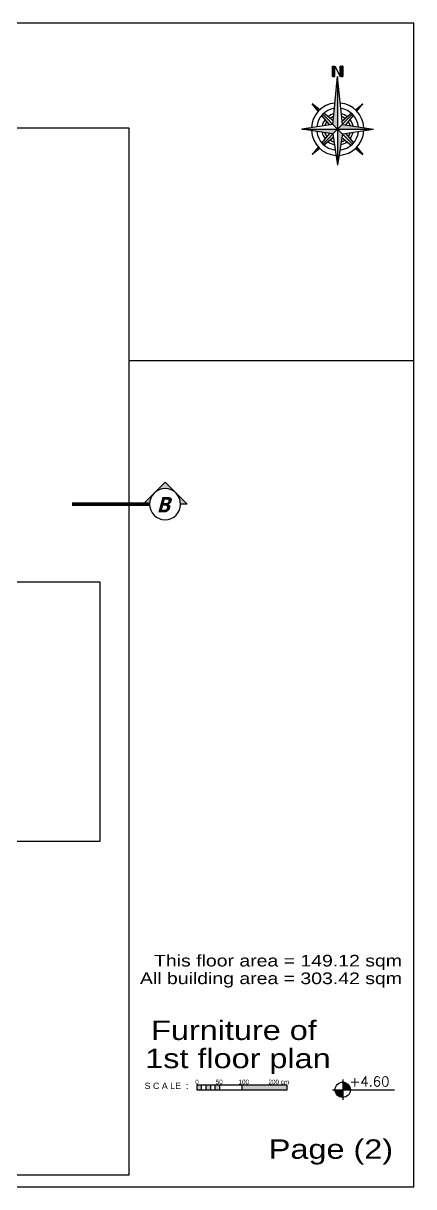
# Model space of a CAD drawing. Header units: millimetres. Extents: x 118878 to 201916, y 10986 to 20993.
# Drawn here: x 184908 to 185916, y 15463 to 18463 of the extents above; entities that cross this region are included whole.
import ezdxf
from ezdxf.enums import TextEntityAlignment as Align

# ---------------------------------------------------------------- set-up
doc = ezdxf.new("R2010")
doc.units = ezdxf.units.MM
doc.header["$LTSCALE"] = 100
doc.linetypes.add('DASHDOT', pattern=[1, 0.5, -0.25, 0, -0.25])
for name, color, linetype in [('1', 1, 'Continuous'), ('2', 2, 'Continuous'), ('3', 3, 'Continuous'), ('7', 7, 'Continuous'), ('bou', 4, 'Continuous'), ('SH', 1, 'Continuous'), ('text', 201, 'Continuous'), ('TOOLS', 1, 'Continuous')]:
    doc.layers.add(name, color=color, linetype=linetype)
doc.styles.add('textstyle10', font='')
doc.styles.add('textstyle13', font='', dxfattribs={"width": 1.25})
doc.styles.add('textstyle14', font='Arial.ttf')
doc.styles.add('textstyle5', font='ROMANC')
doc.styles.get('textstyle10').set_extended_font_data('Segoe UI Black', italic=True, bold=True)
doc.styles.get('textstyle13').set_extended_font_data('Andalus')

# ---------------------------------------------------------------- blocks, each defined once
blk = doc.blocks.new('SEC-SSS1')
at = {"layer": 'TOOLS', "transparency": 33554687}
h = blk.add_hatch(color=3, dxfattribs=at)
edge = h.paths.add_edge_path(flags=0)
edge.add_line((56.56854249492608, -56.56854249492608), (28.28427124746668, -28.28427124747327))
edge.add_arc((6.75e-13, -56.56854249493011), 39.99999999999932, 0, 44.99999999999068, ccw=False)
edge.add_arc((-2.3448e-12, -56.56854249493585), 40.00000000000234, 314.9999999999963, 360, ccw=False)
edge.add_line((28.2842712474594, -84.85281374240122), (56.56854249492608, -56.56854249492608))
edge = h.paths.add_edge_path(flags=0)
edge.add_arc((-1.3038e-12, -56.56854249493977), 39.99999999999883, 270.0000000000019, 314.99999999999926, ccw=False)
edge.add_line((3.3e-15, -96.56854249493861), (0, -113.137084989847))
edge.add_line((0, -113.137084989847), (28.28427124745939, -84.85281374240122))
edge = h.paths.add_edge_path(flags=0)
edge.add_line((0, 0), (0, -16.56854249493458))
edge.add_arc((1.6502e-12, -56.56854249494063), 40.00000000000606, 45.000000000002274, 90.00000000000227, ccw=False)
edge.add_line((28.28427124746668, -28.28427124747328), (0, 0))
at = {"layer": 'TOOLS', "color": 3}
for p, q in [((0, 0), (0, -16.56854249493458)), ((0, 0), (56.56854249492608, -56.56854249492608)), ((-7.276e-12, -113.1370849898543), (56.56854249492608, -56.56854249492608))]:
    blk.add_line(p, q, dxfattribs=at)
at = {"layer": 'TOOLS', "color": 3, "linetype": 'DASHDOT', "const_width": 10}
blk.add_lwpolyline([(0, -96.56854249493861), (0, -296.5685424949386)], dxfattribs=at)
at = {"layer": 'TOOLS', "color": 3}
blk.add_circle((0, -56.56854249493659), 40.00000000000201, dxfattribs=at)
blk = doc.blocks.new('SEC-S-N-1')
at = {"layer": '3', "xscale": -1}
blk.add_blockref('SEC-SSS1', (724.9999999999709, 262.6620169217531), dxfattribs=at)
at = {"layer": '3'}
for p, rotation in [((-417.662016921764, -969.9999999999127), 90.00000000000001), ((724.9999999999709, -2665.238030274417), 180)]:
    blk.add_blockref('SEC-SSS1', p, dxfattribs=dict(at, rotation=rotation))
at = {"layer": '3', "xscale": -1, "rotation": 270}
blk.add_blockref('SEC-SSS1', (1550, -969.9999999999127), dxfattribs=at)
at = {"layer": 'TOOLS', "style": 'textstyle10'}
for p in [(726.4178898256796, 201.3935269205722), (726.4178898256796, -2603.969540273236)]:
    blk.add_text('A', height=40, rotation=90, dxfattribs=at).set_placement(p, align=Align.MIDDLE)
for p in [(-356.3935269205831, -971.4178898256287), (1488.731509998819, -971.4178898256287)]:
    blk.add_text('B', height=40, dxfattribs=at).set_placement(p, align=Align.MIDDLE)
blk = doc.blocks.new('*X83')
at = {"color": 0}
for p, q in [((12.75, 19.00082394568908), (12.79917605431092, 19.05)), ((12.75, 19.00435947959502), (12.79564052040499, 19.05)), ((12.75, 19.00789501350095), (12.79210498649906, 19.05)), ((12.75, 19.01143054740687), (12.78856945259313, 19.05)), ((12.75, 19.01496608131281), (12.78503391868719, 19.05)), ((12.75, 19.01850161521875), (12.78149838478126, 19.05)), ((12.75, 19.02203714912468), (12.77796285087533, 19.05)), ((12.75, 19.02557268303061), (12.77442731696939, 19.05)), ((12.75, 19.02910821693654), (12.77089178306346, 19.05)), ((12.75, 19.03264375084248), (12.76735624915753, 19.05)), ((12.75, 19.03617928474841), (12.7638207152516, 19.05)), ((12.75, 19.03971481865434), (12.76028518134566, 19.05)), ((12.75, 19.04325035256028), (12.75674964743973, 19.05)), ((12.75, 19.04678588646621), (12.7532141135338, 19.05)), ((12.8, 18.99859194995903), (12.75, 19.04859194995903)), ((12.75, 18.99728841178315), (12.8, 19.04728841178315)), ((12.8, 18.9950564160531), (12.75, 19.0450564160531)), ((12.8, 19.00212748386497), (12.75212748386497, 19.05)), ((12.8, 19.0056630177709), (12.7556630177709, 19.05)), ((12.8, 19.00919855167683), (12.75919855167683, 19.05)), ((12.8, 19.01273408558276), (12.76273408558276, 19.05)), ((12.8, 19.0162696194887), (12.7662696194887, 19.05)), ((12.8, 19.01980515339463), (12.76980515339463, 19.05)), ((12.8, 19.02334068730056), (12.77334068730056, 19.05)), ((12.8, 19.02687622120649), (12.77687622120649, 19.05)), ((12.8, 19.03041175511243), (12.78041175511243, 19.05)), ((12.8, 19.03394728901836), (12.78394728901836, 19.05)), ((12.8, 19.03748282292429), (12.78748282292429, 19.05)), ((12.8, 19.04101835683023), (12.79101835683023, 19.05)), ((12.8, 19.04455389073616), (12.79455389073616, 19.05)), ((12.8, 19.0480894246421), (12.79808942464209, 19.05)), ((12.9, 19.0023315216399), (12.9476684783601, 19.05)), ((12.9, 19.00586705554584), (12.94413294445417, 19.05)), ((12.9, 19.00940258945176), (12.94059741054823, 19.05)), ((12.9, 19.0129381233577), (12.9370618766423, 19.05)), ((12.9, 19.01647365726364), (12.93352634273636, 19.05)), ((12.9, 19.02000919116957), (12.92999080883044, 19.05)), ((12.9, 19.0235447250755), (12.9264552749245, 19.05)), ((12.9, 19.02708025898143), (12.92291974101857, 19.05)), ((12.9, 19.03061579288737), (12.91938420711264, 19.05)), ((12.9, 19.0341513267933), (12.9158486732067, 19.05)), ((12.9, 19.03768686069923), (12.91231313930077, 19.05)), ((12.9, 19.04122239460517), (12.90877760539484, 19.05)), ((12.9, 19.0447579285111), (12.9052420714889, 19.05)), ((12.9, 19.04829346241703), (12.90170653758297, 19.05)), ((12.9, 18.99879598773397), (12.95, 19.04879598773397)), ((12.95, 18.99708437400821), (12.9, 19.04708437400821)), ((12.9, 18.99526045382804), (12.95, 19.04526045382804)), ((12.95, 19.00061990791414), (12.90061990791414, 19.05)), ((12.95, 19.00415544182008), (12.90415544182007, 19.05)), ((12.95, 19.00769097572601), (12.90769097572601, 19.05)), ((12.95, 19.01122650963194), (12.91122650963194, 19.05)), ((12.95, 19.01476204353787), (12.91476204353787, 19.05)), ((12.95, 19.01829757744381), (12.91829757744381, 19.05)), ((12.95, 19.02183311134974), (12.92183311134974, 19.05)), ((12.95, 19.02536864525567), (12.92536864525567, 19.05)), ((12.95, 19.02890417916161), (12.9289041791616, 19.05)), ((12.95, 19.03243971306754), (12.93243971306753, 19.05)), ((12.95, 19.03597524697347), (12.93597524697347, 19.05)), ((12.95, 19.0395107808794), (12.9395107808794, 19.05)), ((12.95, 19.04304631478533), (12.94304631478533, 19.05)), ((12.95, 19.04658184869127), (12.94658184869127, 19.05)), ((12.75, 18.99375287787721), (12.8, 19.04375287787722)), ((12.8, 18.99152088214717), (12.75, 19.04152088214717)), ((12.75, 18.99021734397128), (12.8, 19.04021734397128)), ((12.8, 18.98798534824124), (12.75, 19.03798534824123)), ((12.75, 18.98668181006535), (12.8, 19.03668181006535)), ((12.8, 18.9844498143353), (12.75, 19.0344498143353)), ((12.75, 18.98314627615942), (12.8, 19.03314627615942)), ((12.8, 18.98091428042937), (12.75, 19.03091428042937)), ((12.75, 18.97961074225349), (12.8, 19.02961074225348)), ((12.8, 18.97737874652344), (12.75, 19.02737874652344)), ((12.75, 18.97607520834755), (12.8, 19.02607520834755)), ((12.8, 18.9738432126175), (12.75, 19.0238432126175)), ((12.75, 18.97253967444162), (12.8, 19.02253967444162)), ((12.8, 18.97030767871157), (12.75, 19.02030767871156)), ((12.75, 18.96900414053568), (12.8, 19.01900414053569)), ((12.8, 18.96677214480564), (12.75, 19.01677214480564)), ((12.75, 18.96546860662975), (12.8, 19.01546860662976)), ((12.8, 18.96323661089971), (12.75, 19.01323661089971)), ((12.75, 18.96193307272382), (12.8, 19.01193307272382)), ((12.8, 18.95970107699378), (12.75, 19.00970107699377)), ((12.75, 18.95839753881789), (12.8, 19.00839753881789)), ((12.8, 18.95616554308784), (12.75, 19.00616554308784)), ((12.75, 18.95486200491196), (12.8, 19.00486200491195)), ((12.8, 18.95263000918191), (12.75, 19.00263000918191)), ((12.75, 18.95132647100602), (12.8, 19.00132647100602)), ((12.8, 18.94909447527598), (12.75, 18.99909447527597)), ((12.75, 18.94779093710009), (12.8, 18.99779093710009)), ((12.8, 18.94555894137004), (12.75, 18.99555894137004)), ((12.75, 18.94425540319416), (12.8, 18.99425540319416)), ((12.8, 18.94202340746411), (12.75, 18.99202340746411)), ((12.75, 18.94071986928823), (12.8, 18.99071986928823)), ((12.8, 18.93848787355818), (12.75, 18.98848787355818)), ((12.75, 18.93718433538229), (12.8, 18.98718433538229)), ((12.8, 18.93495233965223), (12.75, 18.98495233965224)), ((12.75, 18.93364880147636), (12.8, 18.98364880147636)), ((12.8, 18.93141680574631), (12.75, 18.98141680574631)), ((12.75, 18.93011326757043), (12.8, 18.98011326757043)), ((12.8, 18.92788127184038), (12.75, 18.97788127184037)), ((12.75, 18.92657773366449), (12.8, 18.97657773366448)), ((12.8, 18.92434573793444), (12.75, 18.97434573793444)), ((12.75, 18.92304219975856), (12.8, 18.97304219975856)), ((12.8, 18.92081020402851), (12.75, 18.97081020402851)), ((12.75, 18.91950666585263), (12.8, 18.96950666585263)), ((12.8, 18.91727467012257), (12.75, 18.96727467012258)), ((12.75, 18.9159711319467), (12.8, 18.9659711319467)), ((12.8, 18.91373913621665), (12.75, 18.96373913621665)), ((12.75, 18.91243559804076), (12.8, 18.96243559804076)), ((12.8, 18.91020360231072), (12.75, 18.96020360231071)), ((12.75, 18.90890006413483), (12.8, 18.95890006413483)), ((12.8, 18.90666806840478), (12.75, 18.95666806840478)), ((12.75, 18.9053645302289), (12.8, 18.9553645302289)), ((12.8, 18.90313253449885), (12.75, 18.95313253449885)), ((12.75, 18.90182899632296), (12.8, 18.95182899632296)), ((12.8, 18.89959700059292), (12.75, 18.94959700059292)), ((12.75, 18.89829346241703), (12.8, 18.94829346241703)), ((12.8, 18.89606146668698), (12.75, 18.94606146668698)), ((12.75, 18.8947579285111), (12.8, 18.9447579285111)), ((12.8, 18.89252593278105), (12.75, 18.94252593278105)), ((12.75, 18.89122239460517), (12.8, 18.94122239460516)), ((12.8, 18.88899039887512), (12.75, 18.93899039887512)), ((12.75, 18.88768686069924), (12.8, 18.93768686069923)), ((12.8, 18.88545486496919), (12.75, 18.93545486496918)), ((12.75, 18.8841513267933), (12.8, 18.9341513267933)), ((12.8, 18.88191933106326), (12.75, 18.93191933106325)), ((12.75, 18.88061579288737), (12.8, 18.93061579288737)), ((12.8, 18.87838379715732), (12.75, 18.92838379715732)), ((12.75, 18.87708025898144), (12.8, 18.92708025898144)), ((12.8, 18.87484826325139), (12.75, 18.92484826325139)), ((12.75, 18.8735447250755), (12.8, 18.9235447250755)), ((12.8, 18.87131272934546), (12.75, 18.92131272934545)), ((12.75, 18.87000919116957), (12.8, 18.92000919116957)), ((12.8, 18.86777719543952), (12.75, 18.91777719543952)), ((12.75, 18.86647365726364), (12.8, 18.91647365726363)), ((12.8, 18.86424166153359), (12.75, 18.91424166153359)), ((12.75, 18.86293812335771), (12.8, 18.9129381233577)), ((12.8, 18.86070612762766), (12.75, 18.91070612762766)), ((12.75, 18.85940258945177), (12.8, 18.90940258945177)), ((12.8, 18.85717059372172), (12.75, 18.90717059372172)), ((12.75, 18.85586705554584), (12.8, 18.90586705554584)), ((12.8, 18.85363505981579), (12.75, 18.90363505981579)), ((12.75, 18.85233152163991), (12.8, 18.90233152163991)), ((12.80009952590986, 18.85), (12.75, 18.90009952590986)), ((12.79656399200393, 18.85), (12.75, 18.89656399200392)), ((12.79302845809799, 18.85), (12.75, 18.89302845809799)), ((12.78949292419206, 18.85), (12.75, 18.88949292419206)), ((12.78595739028613, 18.85), (12.75, 18.88595739028612)), ((12.7824218563802, 18.85), (12.75, 18.8824218563802)), ((12.77888632247426, 18.85), (12.75, 18.87888632247426)), ((12.77535078856833, 18.85), (12.75, 18.87535078856832)), ((12.7718152546624, 18.85), (12.75, 18.8718152546624)), ((12.76827972075646, 18.85), (12.75, 18.86827972075646)), ((12.76474418685053, 18.85), (12.75, 18.86474418685053)), ((12.7612086529446, 18.85), (12.75, 18.8612086529446)), ((12.75767311903867, 18.85), (12.75, 18.85767311903866)), ((12.75413758513274, 18.85), (12.75, 18.85413758513274)), ((12.7506020512268, 18.85), (12.75, 18.8506020512268)), ((12.75120401226603, 18.85), (12.8, 18.89879598773397)), ((12.75473954617196, 18.85), (12.8, 18.89526045382804)), ((12.75827508007789, 18.85), (12.8, 18.89172491992211)), ((12.76181061398383, 18.85), (12.8, 18.88818938601617)), ((12.76534614788976, 18.85), (12.8, 18.88465385211024)), ((12.76888168179569, 18.85), (12.8, 18.88111831820431)), ((12.77241721570163, 18.85), (12.8, 18.87758278429838)), ((12.77595274960756, 18.85), (12.8, 18.87404725039244)), ((12.77948828351349, 18.85), (12.8, 18.87051171648651)), ((12.78302381741942, 18.85), (12.8, 18.86697618258058)), ((12.78655935132536, 18.85), (12.8, 18.86344064867465)), ((12.79009488523129, 18.85), (12.8, 18.85990511476871)), ((12.79363041913722, 18.85), (12.8, 18.85636958086278)), ((12.79716595304315, 18.85), (12.8, 18.85283404695685)), ((12.95, 18.99354884010228), (12.9, 19.04354884010228)), ((12.9, 18.9917249199221), (12.95, 19.04172491992211)), ((12.95, 18.99001330619635), (12.9, 19.04001330619635)), ((12.9, 18.98818938601617), (12.95, 19.03818938601617)), ((12.95, 18.98647777229041), (12.9, 19.03647777229041)), ((12.9, 18.98465385211023), (12.95, 19.03465385211024)), ((12.95, 18.98294223838448), (12.9, 19.03294223838448)), ((12.9, 18.9811183182043), (12.95, 19.03111831820431)), ((12.95, 18.97940670447855), (12.9, 19.02940670447855)), ((12.9, 18.97758278429838), (12.95, 19.02758278429837)), ((12.95, 18.97587117057262), (12.9, 19.02587117057262)), ((12.9, 18.97404725039244), (12.95, 19.02404725039244)), ((12.95, 18.97233563666668), (12.9, 19.02233563666668)), ((12.9, 18.97051171648651), (12.95, 19.02051171648651)), ((12.95, 18.96880010276075), (12.9, 19.01880010276075)), ((12.9, 18.96697618258057), (12.95, 19.01697618258058)), ((12.95, 18.96526456885482), (12.9, 19.01526456885482)), ((12.9, 18.96344064867464), (12.95, 19.01344064867464)), ((12.95, 18.96172903494887), (12.9, 19.01172903494888)), ((12.9, 18.95990511476871), (12.95, 19.00990511476871)), ((12.95, 18.95819350104295), (12.9, 19.00819350104295)), ((12.9, 18.95636958086278), (12.95, 19.00636958086278)), ((12.95, 18.95465796713702), (12.9, 19.00465796713701)), ((12.9, 18.95283404695685), (12.95, 19.00283404695685)), ((12.95, 18.95112243323108), (12.9, 19.00112243323108)), ((12.9, 18.94929851305091), (12.95, 18.99929851305091)), ((12.95, 18.94758689932515), (12.9, 18.99758689932516)), ((12.9, 18.94576297914498), (12.95, 18.99576297914498)), ((12.95, 18.94405136541922), (12.9, 18.99405136541922)), ((12.9, 18.94222744523904), (12.95, 18.99222744523905)), ((12.95, 18.94051583151329), (12.9, 18.99051583151329)), ((12.9, 18.93869191133311), (12.95, 18.98869191133312)), ((12.95, 18.93698029760735), (12.9, 18.98698029760735)), ((12.9, 18.93515637742718), (12.95, 18.98515637742718)), ((12.95, 18.93344476370142), (12.9, 18.98344476370142)), ((12.9, 18.93162084352125), (12.95, 18.98162084352125)), ((12.95, 18.92990922979549), (12.9, 18.97990922979549)), ((12.9, 18.92808530961532), (12.95, 18.97808530961532)), ((12.95, 18.92637369588955), (12.9, 18.97637369588955)), ((12.9, 18.92454977570938), (12.95, 18.97454977570937)), ((12.95, 18.92283816198362), (12.9, 18.97283816198362)), ((12.9, 18.92101424180345), (12.95, 18.97101424180345)), ((12.95, 18.91930262807769), (12.9, 18.96930262807769)), ((12.9, 18.91747870789752), (12.95, 18.96747870789752)), ((12.95, 18.91576709417176), (12.9, 18.96576709417176)), ((12.9, 18.91394317399159), (12.95, 18.96394317399159)), ((12.95, 18.91223156026582), (12.9, 18.96223156026582)), ((12.9, 18.91040764008565), (12.95, 18.96040764008565)), ((12.95, 18.90869602635989), (12.9, 18.95869602635989)), ((12.9, 18.90687210617972), (12.95, 18.95687210617972)), ((12.95, 18.90516049245396), (12.9, 18.95516049245396)), ((12.9, 18.90333657227379), (12.95, 18.95333657227379)), ((12.95, 18.90162495854803), (12.9, 18.95162495854803)), ((12.9, 18.89980103836785), (12.95, 18.94980103836785)), ((12.95, 18.89808942464209), (12.9, 18.94808942464209)), ((12.9, 18.89626550446192), (12.95, 18.94626550446192)), ((12.95, 18.89455389073616), (12.9, 18.94455389073616)), ((12.9, 18.89272997055599), (12.95, 18.94272997055599)), ((12.95, 18.89101835683023), (12.9, 18.94101835683023)), ((12.9, 18.88919443665006), (12.95, 18.93919443665006)), ((12.95, 18.8874828229243), (12.9, 18.9374828229243)), ((12.9, 18.88565890274412), (12.95, 18.93565890274413)), ((12.95, 18.88394728901836), (12.9, 18.93394728901836)), ((12.9, 18.88212336883819), (12.95, 18.93212336883819)), ((12.95, 18.88041175511243), (12.9, 18.93041175511243)), ((12.9, 18.87858783493226), (12.95, 18.92858783493226)), ((12.95, 18.87687622120649), (12.9, 18.9268762212065)), ((12.9, 18.87505230102632), (12.95, 18.92505230102633)), ((12.95, 18.87334068730056), (12.9, 18.92334068730056)), ((12.9, 18.87151676712039), (12.95, 18.92151676712039)), ((12.95, 18.86980515339463), (12.9, 18.91980515339463)), ((12.9, 18.86798123321446), (12.95, 18.91798123321446)), ((12.95, 18.8662696194887), (12.9, 18.9162696194887)), ((12.9, 18.86444569930853), (12.95, 18.91444569930853)), ((12.95, 18.86273408558276), (12.9, 18.91273408558276)), ((12.9, 18.8609101654026), (12.95, 18.9109101654026)), ((12.95, 18.85919855167683), (12.9, 18.90919855167684)), ((12.9, 18.85737463149666), (12.95, 18.90737463149666)), ((12.95, 18.8556630177709), (12.9, 18.9056630177709)), ((12.9, 18.85383909759073), (12.95, 18.90383909759073)), ((12.95, 18.85212748386497), (12.9, 18.90212748386497)), ((12.9, 18.8503035636848), (12.95, 18.9003035636848)), ((12.94859194995903, 18.85), (12.9, 18.89859194995904)), ((12.9450564160531, 18.85), (12.9, 18.8950564160531)), ((12.94152088214717, 18.85), (12.9, 18.89152088214717)), ((12.93798534824124, 18.85), (12.9, 18.88798534824124)), ((12.9344498143353, 18.85), (12.9, 18.8844498143353)), ((12.93091428042937, 18.85), (12.9, 18.88091428042937)), ((12.92737874652344, 18.85), (12.9, 18.87737874652344)), ((12.9238432126175, 18.85), (12.9, 18.8738432126175)), ((12.92030767871157, 18.85), (12.9, 18.87030767871157)), ((12.91677214480564, 18.85), (12.9, 18.86677214480564)), ((12.91323661089971, 18.85), (12.9, 18.86323661089971)), ((12.90970107699378, 18.85), (12.9, 18.85970107699378)), ((12.90616554308784, 18.85), (12.9, 18.85616554308784)), ((12.90263000918191, 18.85), (12.9, 18.85263000918191)), ((12.90323197022114, 18.85), (12.95, 18.89676802977886)), ((12.90676750412707, 18.85), (12.95, 18.89323249587293)), ((12.910303038033, 18.85), (12.95, 18.889696961967)), ((12.91383857193894, 18.85), (12.95, 18.88616142806107)), ((12.91737410584487, 18.85), (12.95, 18.88262589415514)), ((12.9209096397508, 18.85), (12.95, 18.8790903602492)), ((12.92444517365673, 18.85), (12.95, 18.87555482634327)), ((12.92798070756267, 18.85), (12.95, 18.87201929243733)), ((12.9315162414686, 18.85), (12.95, 18.8684837585314)), ((12.93505177537453, 18.85), (12.95, 18.86494822462547)), ((12.93858730928046, 18.85), (12.95, 18.86141269071953)), ((12.9421228431864, 18.85), (12.95, 18.85787715681361)), ((12.94565837709233, 18.85), (12.95, 18.85434162290767)), ((12.94919391099826, 18.85), (12.95, 18.85080608900174))]:
    blk.add_line(p, q, dxfattribs=at)
blk = doc.blocks.new('N-SING-2')
at = {"transparency": 33554687}
h = blk.add_hatch(color=253, dxfattribs=at)
h.paths.add_polyline_path([(0, 97.99999999983356), (-8.909090909117367, 8.90909090909463), (-2.91038e-11, 1.45519e-11)], flags=0)
h.paths.add_polyline_path([(-2.91038e-11, -9.095e-13), (-66.98658240441, 9.095e-13), (-8.909090909088262, -8.909090909090082)], flags=0)
h.paths.add_polyline_path([(8.909090909117367, -8.90909090907735), (-2.91038e-11, 1.45519e-11), (-2.91038e-11, -66.98658240441819)], flags=0)
h.paths.add_polyline_path([(8.909090909088262, 8.909090909091901), (0, 0), (66.98658240441, 0)], flags=0)
h = blk.add_hatch(color=253, dxfattribs=at)
edge = h.paths.add_edge_path(flags=0)
edge.add_arc((-1.97886e-11, 9.2513e-12), 39.20000000000019, 44.99999999998879, 49.22130619374684)
edge.add_line((25.60305115944357, 29.68372906705736), (8.242196531791706, 15.57803468208658))
edge.add_line((8.242196531791706, 15.57803468208658), (8.909090909088262, 8.909090909100996))
edge.add_line((8.909090909088262, 8.909090909100996), (27.71858582249843, 27.71858582251662))
edge = h.paths.add_edge_path(flags=0)
edge.add_line((47.36666666652307, 47.36666666650489), (33.30484849837376, 35.9414394049336))
edge.add_arc((-9.9334e-12, 1.276064e-10), 48.99999999989419, 44.999999999889326, 47.18051533060992, ccw=False)
edge.add_line((34.64823227812303, 34.64823227812667), (47.36666666652307, 47.36666666650489))
edge = h.paths.add_edge_path(flags=0)
edge.add_arc((4.24336e-11, 1.47544e-11), 39.20000000001231, 135.0000000000403, 139.2213061937972)
edge.add_line((-29.68372906703736, 25.60305115945994), (-15.32075255244854, 7.925541603014608))
edge.add_line((-15.32075255244854, 7.925541603014607), (-8.909090909088262, 8.909090909091901))
edge.add_line((-8.909090909088262, 8.909090909091901), (-27.71858582249843, 27.71858582251663))
edge = h.paths.add_edge_path(flags=0)
edge.add_line((-47.36666666661039, 47.36666666658402), (-35.94143940493814, 33.30484849838831))
edge.add_arc((5.82361e-11, 2.910809e-10), 48.99999999983913, 135.0000000003031, 137.1805153310069, ccw=False)
edge.add_line((-34.64823227815214, 34.64823227813486), (-47.36666666661039, 47.36666666658402))
h = blk.add_hatch(color=253, dxfattribs=at)
edge = h.paths.add_edge_path(flags=0)
edge.add_line((15.32075255247764, -7.925541603007332), (8.909090909117367, -8.909090909087352))
edge.add_line((8.909090909117367, -8.909090909087352), (27.71858582249843, -27.71858582251571))
edge.add_arc((1.751168e-10, 3.133565e-10), 39.20000000008984, 314.9999999994773, 319.2213061932441)
edge.add_line((29.68372906706646, -25.60305115946903), (15.32075255247764, -7.925541603007332))
edge = h.paths.add_edge_path(flags=0)
edge.add_arc((-1.7085e-10, -4.188863e-10), 48.99999999983611, 315.00000000049283, 317.1805153312045, ccw=False)
edge.add_line((34.64823227815213, -34.64823227814578), (47.3666666665813, -47.3666666666595))
edge.add_line((47.3666666665813, -47.3666666666595), (35.94143940493814, -33.30484849839012))
edge = h.paths.add_edge_path(flags=0)
edge.add_line((-7.925541603006423, -15.32075255243308), (-8.909090909059158, -8.909090909079168))
edge.add_line((-8.909090909059158, -8.909090909079168), (-27.71858582249843, -27.71858582251571))
edge.add_arc((1.66054e-11, -1.17772e-11), 39.19999999999551, 224.9999999999885, 229.2213061937471)
edge.add_line((-25.60305115944357, -29.68372906705645), (-7.925541603006423, -15.32075255243308))
edge = h.paths.add_edge_path(flags=0)
edge.add_arc((3.217409e-10, -7.062582e-10), 48.9999999997068, 224.9999999991545, 227.1805153298634, ccw=False)
edge.add_line((-34.64823227812305, -34.64823227812848), (-47.3666666665813, -47.36666666666225))
edge.add_line((-47.3666666665813, -47.36666666666225), (-33.30484849840286, -35.94143940494087))
at = {"color": 0}
for p, q in [((-9.799999999988357, 97.99999999999909), (-9.799999999988357, 117.5999999999994)), ((-9.799999999988357, 117.5999999999994), (-4.899999999994178, 117.5999999999994)), ((-4.899999999994178, 97.99999999999909), (-4.899999999994178, 117.5999999999994)), ((-4.899999999994178, 117.5999999999994), (4.899999999994178, 97.99999999999909)), ((4.899999999994178, 97.99999999999909), (4.899999999994178, 117.5999999999994)), ((4.899999999994178, 117.5999999999994), (9.799999999988357, 117.5999999999994)), ((9.799999999988357, 117.5999999999994), (9.799999999988357, 97.99999999999909)), ((-9.799999999988357, 97.99999999999909), (-4.899999999994178, 97.99999999999909)), ((-8.909090909088262, 8.909090909090992), (0, 97.99999999999909)), ((0, 97.99999999999909), (0, -66.9865824044009)), ((8.909090909088262, 8.909090909090992), (0, 97.99999999999909)), ((9.799999999988357, 97.99999999999909), (4.899999999994178, 97.99999999999909)), ((-34.64823227815214, 34.64823227814032), (-47.36666666666861, 47.3666666666677)), ((-35.94143940493814, 33.30484849839104), (-47.36666666666861, 47.36666666666588)), ((-33.30484849840285, 35.94143940494268), (-47.36666666666861, 47.36666666666678)), ((33.30484849840285, 35.94143940494268), (47.36666666666861, 47.36666666666678)), ((34.64823227815214, 34.64823227814032), (47.36666666666861, 47.36666666666678)), ((35.94143940493814, 33.30484849839104), (47.36666666666861, 47.36666666666588)), ((-15.32075255244854, 7.925541603014607), (-29.68372906703735, 25.60305115945357)), ((0, 0), (-27.71858582249843, 27.71858582251207)), ((-8.242196531791706, 15.57803468208112), (-25.60305115944357, 29.68372906705554)), ((0, 0), (27.71858582249843, 27.71858582251207)), ((8.242196531791706, 15.57803468208112), (25.60305115944357, 29.68372906705645)), ((15.32075255247764, 7.925541603013697), (29.68372906703735, 25.60305115945357)), ((-8.909090909088262, 8.909090909090992), (-66.98658240441, 0)), ((-66.98658240441, 0), (66.98658240441, 0)), ((-8.909090909088262, -8.909090909090992), (-66.98658240441, 0)), ((0, 0), (-27.71858582249843, -27.71858582251207)), ((0, 0), (27.71858582249843, -27.71858582251207)), ((8.909090909088262, 8.909090909090992), (66.98658240441, 0)), ((8.909090909088262, -8.909090909090082), (66.98658240441, 0)), ((-15.32075255247764, -7.925541603013697), (-29.68372906703735, -25.60305115945357)), ((-7.925541603006423, -15.32075255244581), (-25.60305115944357, -29.68372906705554)), ((-8.909090909088262, -8.909090909090082), (0, -66.9865824044)), ((8.909090909088262, -8.909090909090992), (0, -66.9865824044)), ((7.925541603006423, -15.3207525524358), (25.60305115944357, -29.68372906705554)), ((15.32075255247764, -7.92554160301006), (29.68372906703735, -25.60305115945357)), ((-35.94143940493814, -33.30484849839104), (-47.36666666666861, -47.36666666666496)), ((-34.64823227815214, -34.64823227814032), (-47.36666666666861, -47.36666666666315)), ((-33.30484849840285, -35.94143940494268), (-47.36666666666861, -47.36666666666588)), ((33.30484849840285, -35.94143940494268), (47.36666666666861, -47.36666666666588)), ((34.64823227815214, -34.64823227814032), (47.36666666666861, -47.36666666666951)), ((35.94143940493814, -33.30484849839104), (47.36666666666861, -47.36666666666496))]:
    blk.add_line(p, q, dxfattribs=at)
for radius, start, end in [(48.99999999999952, 95.76832958168227, 176.7579329393152), (48.99999999999952, 3.242067060684746, 84.23167041831773), (39.19999999999962, 98.69351281776132, 173.7041987768739), (29.39999999999978, 103.6601263891721, 127.3468716501625), (24.49999999999976, 107.7435441784023, 124.5658656198962), (39.19999999999962, 6.295801223126189, 81.30648718223868), (29.39999999999978, 52.65312834983744, 76.33987361082785), (24.49999999999976, 55.43413438010374, 72.25645582159763), (29.39999999999978, 142.6531283496237, 168.5104573970698), (24.49999999999976, 145.4341343806024, 164.2290254056753), (24.49999999999976, 15.77097459432471, 34.56586561939754), (29.39999999999978, 11.48954260293022, 37.3468716503762), (48.99999999999952, 183.2420670606847, 266.7579329390443), (39.19999999999962, 186.2958012231261, 263.7041987772017), (29.39999999999978, 191.4895426029302, 217.3468716503762), (24.49999999999976, 195.7709745943247, 214.5658656193976), (24.49999999999976, 235.4341343801037, 254.2290254055727), (48.99999999999952, 273.2420670609557, 356.7579329393153), (39.19999999999962, 276.2958012227983, 353.7041987768739), (24.49999999999976, 285.7709745944273, 304.5658656198963), (24.49999999999976, 325.4341343806025, 344.2290254056753), (29.39999999999978, 322.6531283496238, 348.5104573970698), (29.39999999999978, 232.6531283498375, 258.5104573976723), (29.39999999999978, 281.4895426023277, 307.3468716501626)]:
    blk.add_arc((0, 0), radius, start, end, dxfattribs=at)
at = {"xscale": 98, "yscale": 98, "zscale": 98}
blk.add_blockref('*X83', (-1259.299999999988, -1749.299999999983), dxfattribs=at)
blk = doc.blocks.new('cod-03')
at = {"layer": '1', "transparency": 33554687}
h = blk.add_hatch(color=256, dxfattribs=at)
edge = h.paths.add_edge_path(flags=0)
edge.add_line((0, 0), (-18.00000000001455, 0))
edge.add_arc((-1.4543e-11, -2.36522e-11), 18, 180, 270.0000000000463)
edge.add_line((2e-15, -18.00000000002365), (0, 0))
h = blk.add_hatch(color=256, dxfattribs=at)
edge = h.paths.add_edge_path(flags=0)
edge.add_arc((-1.45501e-11, -2.36451e-11), 18, 0, 89.99999999995369)
edge.add_line((-7e-16, 17.99999999997635), (0, 0))
edge.add_line((0, 0), (17.99999999998545, -2.36451e-11))
at = {"layer": '2'}
for p, q in [((-23.99999999997817, 0), (121.8620094852231, 0)), ((0, 24), (0, -24))]:
    blk.add_line(p, q, dxfattribs=at)
blk.add_circle((-1.45519e-11, -2.36469e-11), 18, dxfattribs=at)

msp = doc.modelspace()

# ---------------------------------------------------------------- hatches: boundary and pattern name
at = {"layer": 'SH', "transparency": 33554687}
h = msp.add_hatch(color=256, dxfattribs=at)
h.paths.add_polyline_path([(185367.8967850226, 15724.61906416321), (185356.24357009, 15724.61906416321), (185356.24357009, 15712.96584923059), (185367.8967850226, 15712.96584923059)], flags=0)
h.paths.add_polyline_path([(185391.2032148878, 15724.61906416321), (185379.5499999552, 15724.61906416321), (185379.5499999552, 15712.96584923059), (185391.2032148878, 15712.96584923059)], flags=0)
h.paths.add_polyline_path([(185414.509644753, 15724.61906416321), (185402.8564298205, 15724.61906416321), (185402.8564298205, 15712.96584923059), (185414.509644753, 15712.96584923059)], flags=0)
h.paths.add_polyline_path([(185589.3078687422, 15724.61906416321), (185472.7757194161, 15724.61906416321), (185472.7757194161, 15712.96584923059), (185589.3078687422, 15712.96584923059)], flags=0)

# ---------------------------------------------------------------- linework, layer by layer
at = {"layer": '1'}
msp.add_lwpolyline([(184880.9799632381, 17022.9658254211), (185105.9799632381, 17022.9658254211), (185105.9799632381, 16352.96584923059), (184140.9799632381, 16352.96584923059), (184140.9799632381, 16562.96584923047), (183795.9799632381, 16562.96584923047)], dxfattribs=at)
at = {"layer": '3'}
msp.add_lwpolyline([(182915.9799632381, 15462.96584923059), (185915.9799632381, 15462.96584923059), (185915.9799632381, 18462.96584923059), (182915.9799632381, 18462.96584923059)], close=True, dxfattribs=at)
at = {"layer": '7'}
msp.add_lwpolyline([(185915.9799632381, 17592.96584923059), (185180.9799632381, 17592.96584923059), (185180.9799632381, 15492.96584923059), (183780.9799632381, 15492.96584923059), (183780.9799632381, 18192.96584923059), (182915.9799632381, 18192.96584923059)], dxfattribs=at)
at = {"layer": 'bou', "color": 1}
msp.add_lwpolyline([(183780.9799632381, 18192.96584923059), (185180.9799632381, 18192.96584923059), (185180.9799632381, 15492.96584923059), (183780.9799632381, 15492.96584923059)], close=True, dxfattribs=at)
at = {"layer": 'SH'}
for p, q in [((185367.8967850226, 15724.61906416318), (185367.8967850226, 15712.96584923059)), ((185379.5499999552, 15724.61906416318), (185379.5499999552, 15712.96584923059)), ((185391.2032148878, 15724.61906416318), (185391.2032148878, 15712.96584923059)), ((185402.8564298205, 15724.61906416318), (185402.8564298205, 15712.96584923059)), ((185414.509644753, 15724.61906416318), (185414.509644753, 15712.96584923059)), ((185472.7757194161, 15724.61906416318), (185472.7757194161, 15712.96584923059))]:
    msp.add_line(p, q, dxfattribs=at)
msp.add_lwpolyline([(185356.24357009, 15712.96584923059), (185589.3078687422, 15712.96584923059), (185589.3078687422, 15724.61906416318), (185356.24357009, 15724.61906416318)], close=True, dxfattribs=at)

# ---------------------------------------------------------------- block references
at = {"layer": '1', "xscale": 1.093750000016169, "yscale": 1.093750000016169, "zscale": 1.093750000016169}
msp.add_blockref('cod-03', (185732.6933903616, 15712.96584923059), dxfattribs=at)
at = {"layer": '3'}
msp.add_blockref('SEC-S-N-1', (183780.9799632381, 18192.96584923059), dxfattribs=at)
at = {"layer": '3', "xscale": 1.382400000006956, "yscale": 1.382400000006956, "zscale": 1.382400000006956}
msp.add_blockref('N-SING-2', (185719.4930636296, 18189.96198016415), dxfattribs=at)

# ---------------------------------------------------------------- texts
at = {"layer": '2', "style": 'textstyle5'}
msp.add_text('+4.60', height=25, dxfattribs=at).set_placement((185750.3567699718, 15721.82879837934))
at = {"layer": 'SH', "color": 1, "style": 'textstyle14'}
msp.add_text('S C A LE  : ', height=16.34476899633903, dxfattribs=at).set_placement((185221.6135599916, 15714.90194991083))
at = {"layer": 'SH', "style": 'textstyle14'}
for s, p in [('0', (185352.1929411328, 15727.26682260874)), ('50', (185405.0235183365, 15727.26682260874)), ('100', (185463.9499445703, 15727.26682260874)), ('200 cm', (185541.0479678584, 15727.26682260874))]:
    msp.add_text(s, height=11.65321493260722, dxfattribs=at).set_placement(p)
at = {"layer": 'text', "style": 'textstyle13', "width": 1.25}
for s, height, p in [('This floor area = 149.12 sqm', 30, (185885.6299790356, 16030.87275143199)), ('All building area = 303.42 sqm', 30, (185885.6299790356, 15985.39145326377)), ('Furniture of', 50, (185665.7721613926, 15841.41216290623)), ('1st floor plan', 50, (185701.651200425, 15768.77636737048)), ('Page (2)', 50, (185862.6161020538, 15534.99853623258))]:
    msp.add_text(s, height=height, dxfattribs=at).set_placement(p, align=Align.RIGHT)

doc.saveas('drawing.dxf')
